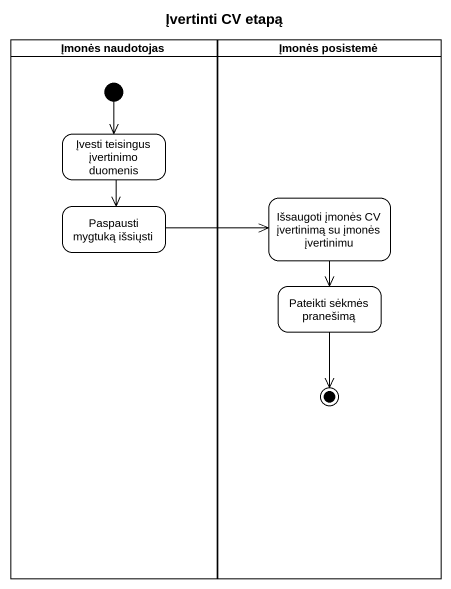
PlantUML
@startuml
title Įvertinti CV etapą
hide empty description
state "Įmonės naudotojas" as Įmonės_naudotojas <<partition>> {
  state "Įvesti teisingus įvertinimo duomenis" as Įvesti_teisingus_įvertinimo
  state "Paspausti mygtuką išsiųsti" as Paspausti_mygtuką_išsiųsti
  [*] --> Įvesti_teisingus_įvertinimo
}
state "Įmonės posistemė" as Įmonės_posistemė <<partition>> {
  state "Išsaugoti įmonės CV įvertinimą su įmonės įvertinimu" as Išsaugoti_įmonės_CV
  state "Pateikti sėkmės pranešimą" as Pateikti_sėkmės_pranešimą
  Pateikti_sėkmės_pranešimą --> [*]
}
Įvesti_teisingus_įvertinimo --> Paspausti_mygtuką_išsiųsti
Išsaugoti_įmonės_CV --> Pateikti_sėkmės_pranešimą
Paspausti_mygtuką_išsiųsti -right-> Išsaugoti_įmonės_CV
@enduml
